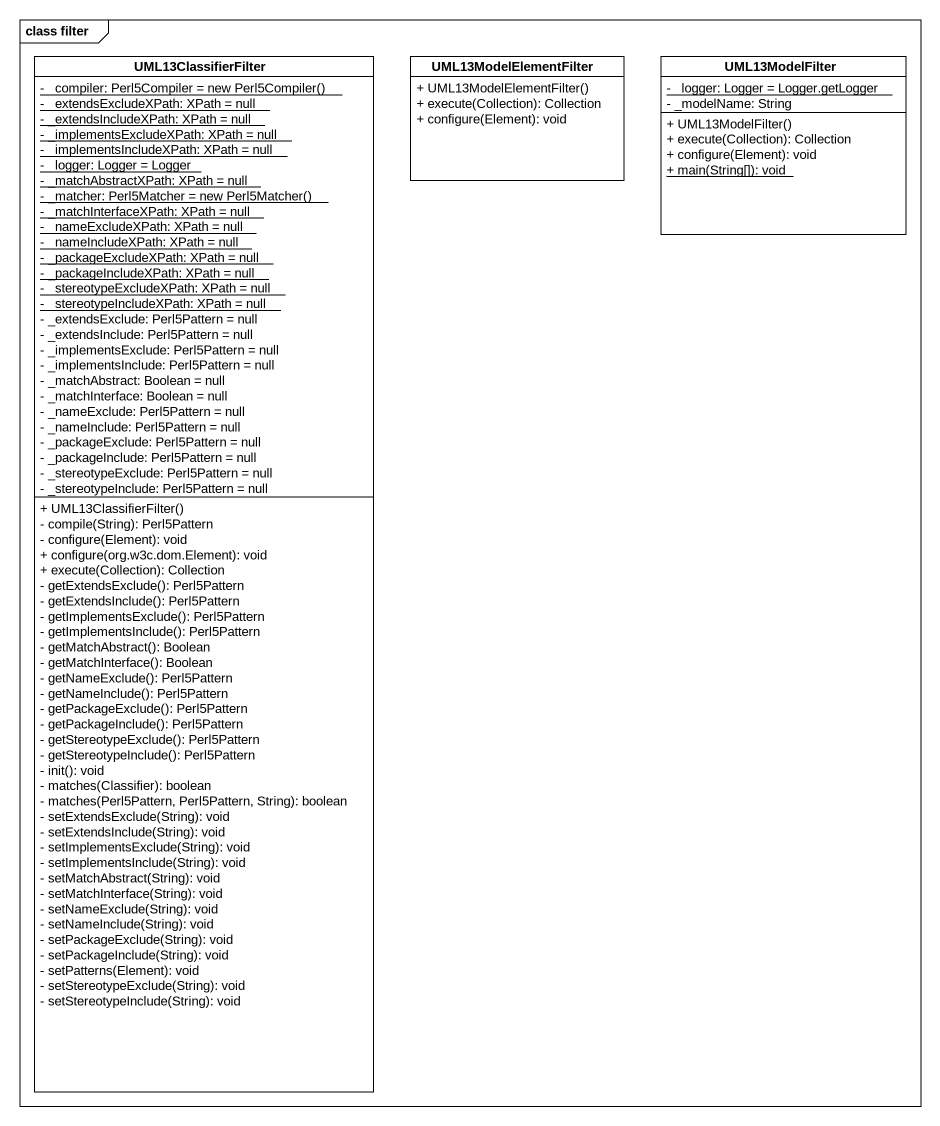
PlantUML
@startuml
mainframe class filter
hide circle
hide empty members
skinparam classAttributeIconSize 0
class UML13ClassifierFilter {
  {static} {field} - _compiler: Perl5Compiler = new Perl5Compiler()
  {static} - _extendsExcludeXPath: XPath = null
  {static} - _extendsIncludeXPath: XPath = null
  {static} - _implementsExcludeXPath: XPath = null
  {static} - _implementsIncludeXPath: XPath = null
  {static} - _logger: Logger = Logger
  {static} - _matchAbstractXPath: XPath = null
  {static} {field} - _matcher: Perl5Matcher = new Perl5Matcher()
  {static} - _matchInterfaceXPath: XPath = null
  {static} - _nameExcludeXPath: XPath = null
  {static} - _nameIncludeXPath: XPath = null
  {static} - _packageExcludeXPath: XPath = null
  {static} - _packageIncludeXPath: XPath = null
  {static} - _stereotypeExcludeXPath: XPath = null
  {static} - _stereotypeIncludeXPath: XPath = null
  - _extendsExclude: Perl5Pattern = null
  - _extendsInclude: Perl5Pattern = null
  - _implementsExclude: Perl5Pattern = null
  - _implementsInclude: Perl5Pattern = null
  - _matchAbstract: Boolean = null
  - _matchInterface: Boolean = null
  - _nameExclude: Perl5Pattern = null
  - _nameInclude: Perl5Pattern = null
  - _packageExclude: Perl5Pattern = null
  - _packageInclude: Perl5Pattern = null
  - _stereotypeExclude: Perl5Pattern = null
  - _stereotypeInclude: Perl5Pattern = null
  + UML13ClassifierFilter()
  - compile(String): Perl5Pattern
  - configure(Element): void
  + configure(org.w3c.dom.Element): void
  + execute(Collection): Collection
  - getExtendsExclude(): Perl5Pattern
  - getExtendsInclude(): Perl5Pattern
  - getImplementsExclude(): Perl5Pattern
  - getImplementsInclude(): Perl5Pattern
  - getMatchAbstract(): Boolean
  - getMatchInterface(): Boolean
  - getNameExclude(): Perl5Pattern
  - getNameInclude(): Perl5Pattern
  - getPackageExclude(): Perl5Pattern
  - getPackageInclude(): Perl5Pattern
  - getStereotypeExclude(): Perl5Pattern
  - getStereotypeInclude(): Perl5Pattern
  - init(): void
  - matches(Classifier): boolean
  - matches(Perl5Pattern, Perl5Pattern, String): boolean
  - setExtendsExclude(String): void
  - setExtendsInclude(String): void
  - setImplementsExclude(String): void
  - setImplementsInclude(String): void
  - setMatchAbstract(String): void
  - setMatchInterface(String): void
  - setNameExclude(String): void
  - setNameInclude(String): void
  - setPackageExclude(String): void
  - setPackageInclude(String): void
  - setPatterns(Element): void
  - setStereotypeExclude(String): void
  - setStereotypeInclude(String): void
}
class UML13ModelElementFilter {
  + UML13ModelElementFilter()
  + execute(Collection): Collection
  + configure(Element): void
}
class UML13ModelFilter {
  {static} - _logger: Logger = Logger.getLogger
  - _modelName: String
  + UML13ModelFilter()
  + execute(Collection): Collection
  + configure(Element): void
  {static} + main(String[]): void
}
@enduml
